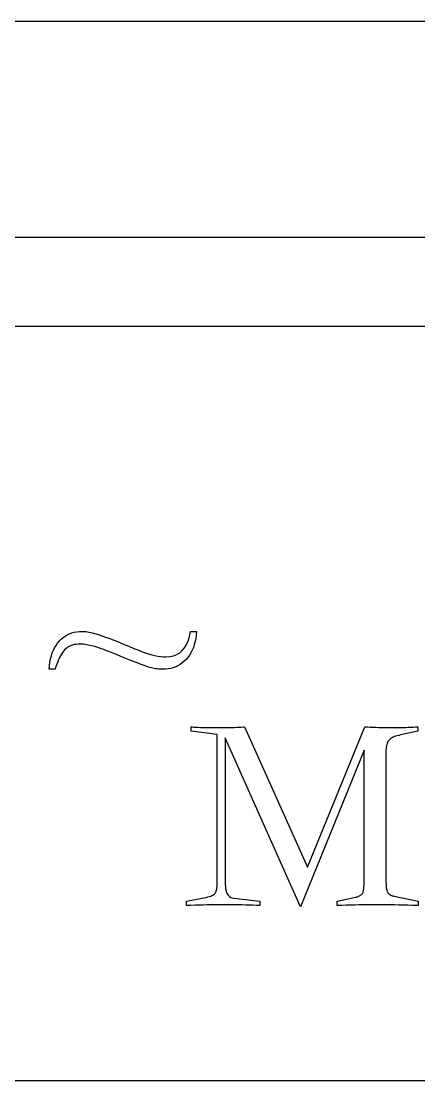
# Model space of a CAD drawing. Header units: millimetres. Extents: x -210 to 210, y -148 to 148.
# Drawn here: x -41 to -37.3, y -63.37 to -53.5 of the extents above; entities that cross this region are included whole.
import ezdxf

# ---------------------------------------------------------------- set-up
doc = ezdxf.new("R2010")
doc.units = ezdxf.units.MM
doc.layers.get('0').update_dxf_attribs({"lineweight": 18})

msp = doc.modelspace()

# ---------------------------------------------------------------- linework, layer by layer
at = {"color": 7, "lineweight": 30}
msp.add_line((-57.4915, -53.5037), (-23.9915, -53.5037), dxfattribs=at)
at = {"color": 7, "lineweight": 30, "ltscale": 0.379079}
msp.add_line((-48.2963, -55.5172), (-33.1331, -55.5172), dxfattribs=at)
at = {"color": 7, "lineweight": 30, "ltscale": 0.375}
for p, q in [((-48.2415, -56.3447), (-33.2415, -56.3447)), ((-33.2415, -63.3748), (-48.2415, -63.3748))]:
    msp.add_line(p, q, dxfattribs=at)
at = {"color": 7, "lineweight": 30, "ltscale": 0.000578198}
msp.add_line((-40.5921, -59.2324), (-40.5722, -59.2206), dxfattribs=at)
at = {"color": 7, "lineweight": 30, "ltscale": 0.000576769}
msp.add_line((-40.5722, -59.2206), (-40.5515, -59.2106), dxfattribs=at)
at = {"color": 7, "lineweight": 30, "ltscale": 0.000579841}
msp.add_line((-40.5515, -59.2106), (-40.5298, -59.2024), dxfattribs=at)
at = {"color": 7, "lineweight": 30, "ltscale": 0.000588129}
msp.add_line((-40.5298, -59.2024), (-40.5071, -59.196), dxfattribs=at)
at = {"color": 7, "lineweight": 30, "ltscale": 0.000599859}
msp.add_line((-40.5071, -59.196), (-40.4835, -59.1915), dxfattribs=at)
at = {"color": 7, "lineweight": 30, "ltscale": 0.000615676}
msp.add_line((-40.4835, -59.1915), (-40.4591, -59.1887), dxfattribs=at)
at = {"color": 7, "lineweight": 30, "ltscale": 0.000635178}
msp.add_line((-40.4591, -59.1887), (-40.4337, -59.1878), dxfattribs=at)
at = {"color": 7, "lineweight": 30, "ltscale": 0.000275517}
msp.add_line((-40.4337, -59.1878), (-40.4227, -59.1881), dxfattribs=at)
at = {"color": 7, "lineweight": 30, "ltscale": 0.000296832}
msp.add_line((-40.4227, -59.1881), (-40.4108, -59.189), dxfattribs=at)
at = {"color": 7, "lineweight": 30, "ltscale": 0.000320961}
msp.add_line((-40.4108, -59.189), (-40.3981, -59.1904), dxfattribs=at)
at = {"color": 7, "lineweight": 30, "ltscale": 0.000344033}
msp.add_line((-40.3981, -59.1904), (-40.3845, -59.1925), dxfattribs=at)
at = {"color": 7, "lineweight": 30, "ltscale": 0.000367503}
for p, q in [((-40.3845, -59.1925), (-40.37, -59.1951)), ((-40.377, -59.3152), (-40.3914, -59.3125))]:
    msp.add_line(p, q, dxfattribs=at)
at = {"color": 7, "lineweight": 30, "ltscale": 0.000391953}
msp.add_line((-40.37, -59.1951), (-40.3546, -59.1983), dxfattribs=at)
at = {"color": 7, "lineweight": 30, "ltscale": 0.00041672}
msp.add_line((-40.3546, -59.1983), (-40.3384, -59.202), dxfattribs=at)
at = {"color": 7, "lineweight": 30, "ltscale": 0.000440909}
msp.add_line((-40.3384, -59.202), (-40.3213, -59.2064), dxfattribs=at)
at = {"color": 7, "lineweight": 30, "ltscale": 0.000465272}
msp.add_line((-40.3213, -59.2064), (-40.3034, -59.2113), dxfattribs=at)
at = {"color": 7, "lineweight": 30, "ltscale": 0.000490517}
msp.add_line((-40.3034, -59.2113), (-40.2845, -59.2169), dxfattribs=at)
at = {"color": 7, "lineweight": 30, "ltscale": 0.000542313}
msp.add_line((-40.2845, -59.2169), (-40.2639, -59.2234), dxfattribs=at)
at = {"color": 7, "lineweight": 30, "ltscale": 0.000620172}
msp.add_line((-40.2639, -59.2234), (-40.2404, -59.2313), dxfattribs=at)
at = {"color": 7, "lineweight": 30, "ltscale": 0.001141}
msp.add_line((-39.4322, -59.2351), (-39.4227, -59.1905), dxfattribs=at)
at = {"color": 7, "lineweight": 30, "ltscale": 0.001385}
msp.add_line((-39.4227, -59.1905), (-39.3673, -59.1905), dxfattribs=at)
at = {"color": 7, "lineweight": 30, "ltscale": 0.000783542}
msp.add_line((-39.3702, -59.223), (-39.3745, -59.254), dxfattribs=at)
at = {"color": 7, "lineweight": 30, "ltscale": 0.000816259}
msp.add_line((-39.3673, -59.1905), (-39.3702, -59.223), dxfattribs=at)
at = {"color": 7, "lineweight": 30, "ltscale": 0.000641222}
msp.add_line((-40.6895, -59.3405), (-40.6765, -59.3184), dxfattribs=at)
at = {"color": 7, "lineweight": 30, "ltscale": 0.000628183}
msp.add_line((-40.6765, -59.3184), (-40.662, -59.2979), dxfattribs=at)
at = {"color": 7, "lineweight": 30, "ltscale": 0.000619174}
msp.add_line((-40.662, -59.2979), (-40.6461, -59.2789), dxfattribs=at)
at = {"color": 7, "lineweight": 30, "ltscale": 0.000608005}
msp.add_line((-40.6461, -59.2789), (-40.6291, -59.2616), dxfattribs=at)
at = {"color": 7, "lineweight": 30, "ltscale": 0.000593625}
msp.add_line((-40.6291, -59.2616), (-40.6111, -59.2461), dxfattribs=at)
at = {"color": 7, "lineweight": 30, "ltscale": 0.000583984}
msp.add_line((-40.6111, -59.2461), (-40.5921, -59.2324), dxfattribs=at)
at = {"color": 7, "lineweight": 30, "ltscale": 0.000369277}
msp.add_line((-40.5356, -59.3201), (-40.5491, -59.3261), dxfattribs=at)
at = {"color": 7, "lineweight": 30, "ltscale": 0.000375057}
msp.add_line((-40.5214, -59.3153), (-40.5356, -59.3201), dxfattribs=at)
at = {"color": 7, "lineweight": 30, "ltscale": 0.000385672}
msp.add_line((-40.5065, -59.3115), (-40.5214, -59.3153), dxfattribs=at)
at = {"color": 7, "lineweight": 30, "ltscale": 0.00039645}
msp.add_line((-40.4908, -59.3088), (-40.5065, -59.3115), dxfattribs=at)
at = {"color": 7, "lineweight": 30, "ltscale": 0.00041093}
msp.add_line((-40.4745, -59.3071), (-40.4908, -59.3088), dxfattribs=at)
at = {"color": 7, "lineweight": 30, "ltscale": 0.000426704}
msp.add_line((-40.4574, -59.3066), (-40.4745, -59.3071), dxfattribs=at)
at = {"color": 7, "lineweight": 30, "ltscale": 0.000309051}
msp.add_line((-40.4451, -59.3068), (-40.4574, -59.3066), dxfattribs=at)
at = {"color": 7, "lineweight": 30, "ltscale": 0.000319402}
msp.add_line((-40.4323, -59.3075), (-40.4451, -59.3068), dxfattribs=at)
at = {"color": 7, "lineweight": 30, "ltscale": 0.00033169}
msp.add_line((-40.4191, -59.3087), (-40.4323, -59.3075), dxfattribs=at)
at = {"color": 7, "lineweight": 30, "ltscale": 0.000342779}
msp.add_line((-40.4055, -59.3104), (-40.4191, -59.3087), dxfattribs=at)
at = {"color": 7, "lineweight": 30, "ltscale": 0.000355021}
msp.add_line((-40.3914, -59.3125), (-40.4055, -59.3104), dxfattribs=at)
at = {"color": 7, "lineweight": 30, "ltscale": 0.000380205}
msp.add_line((-40.3621, -59.3182), (-40.377, -59.3152), dxfattribs=at)
at = {"color": 7, "lineweight": 30, "ltscale": 0.00039326}
msp.add_line((-40.3468, -59.3218), (-40.3621, -59.3182), dxfattribs=at)
at = {"color": 7, "lineweight": 30, "ltscale": 0.000405662}
msp.add_line((-40.3311, -59.3258), (-40.3468, -59.3218), dxfattribs=at)
at = {"color": 7, "lineweight": 30, "ltscale": 0.000698837}
msp.add_line((-40.2404, -59.2313), (-40.214, -59.2407), dxfattribs=at)
at = {"color": 7, "lineweight": 30, "ltscale": 0.000776987}
msp.add_line((-40.214, -59.2407), (-40.1849, -59.2515), dxfattribs=at)
at = {"color": 7, "lineweight": 30, "ltscale": 0.000855889}
msp.add_line((-40.1849, -59.2515), (-40.1529, -59.2637), dxfattribs=at)
at = {"color": 7, "lineweight": 30, "ltscale": 0.000934292}
msp.add_line((-40.1529, -59.2637), (-40.1181, -59.2773), dxfattribs=at)
at = {"color": 7, "lineweight": 30, "ltscale": 0.001013}
msp.add_line((-40.1181, -59.2773), (-40.0805, -59.2924), dxfattribs=at)
at = {"color": 7, "lineweight": 30, "ltscale": 0.001093}
msp.add_line((-40.0805, -59.2924), (-40.04, -59.3089), dxfattribs=at)
at = {"color": 7, "lineweight": 30, "ltscale": 0.001171}
for p, q in [((-40.04, -59.3089), (-39.9967, -59.3268)), ((-37.3512, -61.7408), (-37.398, -61.7395))]:
    msp.add_line(p, q, dxfattribs=at)
at = {"color": 7, "lineweight": 30, "ltscale": 0.000892028}
msp.add_line((-39.4785, -59.3408), (-39.46, -59.3103), dxfattribs=at)
at = {"color": 7, "lineweight": 30, "ltscale": 0.000961874}
msp.add_line((-39.46, -59.3103), (-39.4446, -59.275), dxfattribs=at)
at = {"color": 7, "lineweight": 30, "ltscale": 0.001045}
msp.add_line((-39.4446, -59.275), (-39.4322, -59.2351), dxfattribs=at)
at = {"color": 7, "lineweight": 30, "ltscale": 0.00070117}
msp.add_line((-39.3878, -59.3117), (-39.3967, -59.3383), dxfattribs=at)
at = {"color": 7, "lineweight": 30, "ltscale": 0.000725966}
msp.add_line((-39.3804, -59.2836), (-39.3878, -59.3117), dxfattribs=at)
at = {"color": 7, "lineweight": 30, "ltscale": 0.000753474}
msp.add_line((-39.3745, -59.254), (-39.3804, -59.2836), dxfattribs=at)
at = {"color": 7, "lineweight": 30, "ltscale": 0.000730914}
msp.add_line((-40.727, -59.4445), (-40.7198, -59.4162), dxfattribs=at)
at = {"color": 7, "lineweight": 30, "ltscale": 0.000703253}
msp.add_line((-40.7198, -59.4162), (-40.7111, -59.3894), dxfattribs=at)
at = {"color": 7, "lineweight": 30, "ltscale": 0.000679258}
msp.add_line((-40.7111, -59.3894), (-40.701, -59.3642), dxfattribs=at)
at = {"color": 7, "lineweight": 30, "ltscale": 0.000658202}
msp.add_line((-40.701, -59.3642), (-40.6895, -59.3405), dxfattribs=at)
at = {"color": 7, "lineweight": 30, "ltscale": 0.000483054}
msp.add_line((-40.6349, -59.4152), (-40.6438, -59.4323), dxfattribs=at)
at = {"color": 7, "lineweight": 30, "ltscale": 0.000456261}
msp.add_line((-40.6256, -59.3995), (-40.6349, -59.4152), dxfattribs=at)
at = {"color": 7, "lineweight": 30, "ltscale": 0.000430768}
msp.add_line((-40.616, -59.3852), (-40.6256, -59.3995), dxfattribs=at)
at = {"color": 7, "lineweight": 30, "ltscale": 0.000406355}
msp.add_line((-40.6061, -59.3722), (-40.616, -59.3852), dxfattribs=at)
at = {"color": 7, "lineweight": 30, "ltscale": 0.000383547}
msp.add_line((-40.596, -59.3607), (-40.6061, -59.3722), dxfattribs=at)
at = {"color": 7, "lineweight": 30, "ltscale": 0.000370007}
msp.add_line((-40.5854, -59.3504), (-40.596, -59.3607), dxfattribs=at)
at = {"color": 7, "lineweight": 30, "ltscale": 0.000365918}
msp.add_line((-40.574, -59.3412), (-40.5854, -59.3504), dxfattribs=at)
at = {"color": 7, "lineweight": 30, "ltscale": 0.000363323}
msp.add_line((-40.5619, -59.3331), (-40.574, -59.3412), dxfattribs=at)
at = {"color": 7, "lineweight": 30, "ltscale": 0.00036485}
msp.add_line((-40.5491, -59.3261), (-40.5619, -59.3331), dxfattribs=at)
at = {"color": 7, "lineweight": 30, "ltscale": 0.000419776}
msp.add_line((-40.3149, -59.3303), (-40.3311, -59.3258), dxfattribs=at)
at = {"color": 7, "lineweight": 30, "ltscale": 0.000456146}
msp.add_line((-40.2974, -59.3357), (-40.3149, -59.3303), dxfattribs=at)
at = {"color": 7, "lineweight": 30, "ltscale": 0.000517521}
msp.add_line((-40.2777, -59.3421), (-40.2974, -59.3357), dxfattribs=at)
at = {"color": 7, "lineweight": 30, "ltscale": 0.000579236}
msp.add_line((-40.2558, -59.3496), (-40.2777, -59.3421), dxfattribs=at)
at = {"color": 7, "lineweight": 30, "ltscale": 0.000640882}
msp.add_line((-40.2317, -59.3582), (-40.2558, -59.3496), dxfattribs=at)
at = {"color": 7, "lineweight": 30, "ltscale": 0.000702024}
msp.add_line((-40.2054, -59.368), (-40.2317, -59.3582), dxfattribs=at)
at = {"color": 7, "lineweight": 30, "ltscale": 0.000763816}
msp.add_line((-40.1768, -59.3788), (-40.2054, -59.368), dxfattribs=at)
at = {"color": 7, "lineweight": 30, "ltscale": 0.000825149}
msp.add_line((-40.146, -59.3908), (-40.1768, -59.3788), dxfattribs=at)
at = {"color": 7, "lineweight": 30, "ltscale": 0.000887028}
msp.add_line((-40.113, -59.4038), (-40.146, -59.3908), dxfattribs=at)
at = {"color": 7, "lineweight": 30, "ltscale": 0.000949078}
msp.add_line((-40.0778, -59.418), (-40.113, -59.4038), dxfattribs=at)
at = {"color": 7, "lineweight": 30, "ltscale": 0.001011}
msp.add_line((-40.0404, -59.4333), (-40.0778, -59.418), dxfattribs=at)
at = {"color": 7, "lineweight": 30, "ltscale": 0.001249}
msp.add_line((-39.9967, -59.3268), (-39.9507, -59.3462), dxfattribs=at)
at = {"color": 7, "lineweight": 30, "ltscale": 0.000981317}
msp.add_line((-39.9507, -59.3462), (-39.9144, -59.3612), dxfattribs=at)
at = {"color": 7, "lineweight": 30, "ltscale": 0.000933272}
msp.add_line((-39.9144, -59.3612), (-39.8796, -59.3747), dxfattribs=at)
at = {"color": 7, "lineweight": 30, "ltscale": 0.000885978}
msp.add_line((-39.8796, -59.3747), (-39.8462, -59.3866), dxfattribs=at)
at = {"color": 7, "lineweight": 30, "ltscale": 0.000839156}
msp.add_line((-39.8462, -59.3866), (-39.8142, -59.3969), dxfattribs=at)
at = {"color": 7, "lineweight": 30, "ltscale": 0.00079421}
msp.add_line((-39.8142, -59.3969), (-39.7837, -59.4056), dxfattribs=at)
at = {"color": 7, "lineweight": 30, "ltscale": 0.000749283}
msp.add_line((-39.7837, -59.4056), (-39.7546, -59.4127), dxfattribs=at)
at = {"color": 7, "lineweight": 30, "ltscale": 0.000705743}
msp.add_line((-39.7546, -59.4127), (-39.7269, -59.4182), dxfattribs=at)
at = {"color": 7, "lineweight": 30, "ltscale": 0.000664308}
msp.add_line((-39.7269, -59.4182), (-39.7006, -59.4222), dxfattribs=at)
at = {"color": 7, "lineweight": 30, "ltscale": 0.000623877}
msp.add_line((-39.7006, -59.4222), (-39.6758, -59.4246), dxfattribs=at)
at = {"color": 7, "lineweight": 30, "ltscale": 0.000914365}
msp.add_line((-39.6524, -59.4254), (-39.6159, -59.423), dxfattribs=at)
at = {"color": 7, "lineweight": 30, "ltscale": 0.000856006}
msp.add_line((-39.6159, -59.423), (-39.5824, -59.416), dxfattribs=at)
at = {"color": 7, "lineweight": 30, "ltscale": 0.000816818}
msp.add_line((-39.5824, -59.416), (-39.5519, -59.4042), dxfattribs=at)
at = {"color": 7, "lineweight": 30, "ltscale": 0.000800367}
msp.add_line((-39.5519, -59.4042), (-39.5244, -59.3878), dxfattribs=at)
at = {"color": 7, "lineweight": 30, "ltscale": 0.000808414}
msp.add_line((-39.5244, -59.3878), (-39.4999, -59.3666), dxfattribs=at)
at = {"color": 7, "lineweight": 30, "ltscale": 0.000839794}
msp.add_line((-39.4999, -59.3666), (-39.4785, -59.3408), dxfattribs=at)
at = {"color": 7, "lineweight": 30, "ltscale": 0.00063733}
msp.add_line((-39.4323, -59.4092), (-39.4472, -59.4299), dxfattribs=at)
at = {"color": 7, "lineweight": 30, "ltscale": 0.000647611}
msp.add_line((-39.4189, -59.3871), (-39.4323, -59.4092), dxfattribs=at)
at = {"color": 7, "lineweight": 30, "ltscale": 0.000661924}
msp.add_line((-39.407, -59.3634), (-39.4189, -59.3871), dxfattribs=at)
at = {"color": 7, "lineweight": 30, "ltscale": 0.000679724}
msp.add_line((-39.3967, -59.3383), (-39.407, -59.3634), dxfattribs=at)
at = {"color": 7, "lineweight": 30, "ltscale": 0.000828164}
msp.add_line((-40.7399, -59.5389), (-40.737, -59.5059), dxfattribs=at)
at = {"color": 7, "lineweight": 30, "ltscale": 0.000793724}
msp.add_line((-40.737, -59.5059), (-40.7327, -59.4744), dxfattribs=at)
at = {"color": 7, "lineweight": 30, "ltscale": 0.00076094}
msp.add_line((-40.7327, -59.4744), (-40.727, -59.4445), dxfattribs=at)
at = {"color": 7, "lineweight": 30, "ltscale": 0.000631677}
msp.add_line((-40.6769, -59.5148), (-40.6844, -59.5389), dxfattribs=at)
at = {"color": 7, "lineweight": 30, "ltscale": 0.00060047}
msp.add_line((-40.6691, -59.492), (-40.6769, -59.5148), dxfattribs=at)
at = {"color": 7, "lineweight": 30, "ltscale": 0.000570069}
msp.add_line((-40.6609, -59.4707), (-40.6691, -59.492), dxfattribs=at)
at = {"color": 7, "lineweight": 30, "ltscale": 0.000540697}
msp.add_line((-40.6525, -59.4508), (-40.6609, -59.4707), dxfattribs=at)
at = {"color": 7, "lineweight": 30, "ltscale": 0.000511437}
msp.add_line((-40.6438, -59.4323), (-40.6525, -59.4508), dxfattribs=at)
at = {"color": 7, "lineweight": 30, "ltscale": 0.000832471}
msp.add_line((-40.0096, -59.446), (-40.0404, -59.4333), dxfattribs=at)
at = {"color": 7, "lineweight": 30, "ltscale": 0.000781645}
msp.add_line((-39.9807, -59.4579), (-40.0096, -59.446), dxfattribs=at)
at = {"color": 7, "lineweight": 30, "ltscale": 0.000731397}
msp.add_line((-39.9536, -59.4688), (-39.9807, -59.4579), dxfattribs=at)
at = {"color": 7, "lineweight": 30, "ltscale": 0.000680675}
msp.add_line((-39.9283, -59.4789), (-39.9536, -59.4688), dxfattribs=at)
at = {"color": 7, "lineweight": 30, "ltscale": 0.000629765}
msp.add_line((-39.9048, -59.4881), (-39.9283, -59.4789), dxfattribs=at)
at = {"color": 7, "lineweight": 30, "ltscale": 0.000579736}
msp.add_line((-39.8831, -59.4963), (-39.9048, -59.4881), dxfattribs=at)
at = {"color": 7, "lineweight": 30, "ltscale": 0.000528966}
msp.add_line((-39.8633, -59.5037), (-39.8831, -59.4963), dxfattribs=at)
at = {"color": 7, "lineweight": 30, "ltscale": 0.000478311}
msp.add_line((-39.8453, -59.5102), (-39.8633, -59.5037), dxfattribs=at)
at = {"color": 7, "lineweight": 30, "ltscale": 0.00042838}
msp.add_line((-39.8291, -59.5157), (-39.8453, -59.5102), dxfattribs=at)
at = {"color": 7, "lineweight": 30, "ltscale": 0.000377828}
msp.add_line((-39.8147, -59.5204), (-39.8291, -59.5157), dxfattribs=at)
at = {"color": 7, "lineweight": 30, "ltscale": 0.000350365}
msp.add_line((-39.8013, -59.5244), (-39.8147, -59.5204), dxfattribs=at)
at = {"color": 7, "lineweight": 30, "ltscale": 0.000585504}
msp.add_line((-39.6758, -59.4246), (-39.6524, -59.4254), dxfattribs=at)
at = {"color": 7, "lineweight": 30, "ltscale": 0.000600206}
msp.add_line((-39.5616, -59.5184), (-39.5842, -59.5267), dxfattribs=at)
at = {"color": 7, "lineweight": 30, "ltscale": 0.000595545}
msp.add_line((-39.5401, -59.5083), (-39.5616, -59.5184), dxfattribs=at)
at = {"color": 7, "lineweight": 30, "ltscale": 0.000596103}
msp.add_line((-39.5195, -59.4962), (-39.5401, -59.5083), dxfattribs=at)
at = {"color": 7, "lineweight": 30, "ltscale": 0.000599905}
msp.add_line((-39.4999, -59.4824), (-39.5195, -59.4962), dxfattribs=at)
at = {"color": 7, "lineweight": 30, "ltscale": 0.000608829}
msp.add_line((-39.4813, -59.4667), (-39.4999, -59.4824), dxfattribs=at)
at = {"color": 7, "lineweight": 30, "ltscale": 0.000622157}
msp.add_line((-39.4637, -59.4491), (-39.4813, -59.4667), dxfattribs=at)
at = {"color": 7, "lineweight": 30, "ltscale": 0.000631919}
msp.add_line((-39.4472, -59.4299), (-39.4637, -59.4491), dxfattribs=at)
at = {"color": 7, "lineweight": 30, "ltscale": 0.001386}
msp.add_line((-40.6844, -59.5389), (-40.7399, -59.5389), dxfattribs=at)
at = {"color": 7, "lineweight": 30, "ltscale": 0.000345246}
msp.add_line((-39.7879, -59.528), (-39.8013, -59.5244), dxfattribs=at)
at = {"color": 7, "lineweight": 30, "ltscale": 0.00034049}
msp.add_line((-39.7747, -59.5312), (-39.7879, -59.528), dxfattribs=at)
at = {"color": 7, "lineweight": 30, "ltscale": 0.000336628}
msp.add_line((-39.7615, -59.5339), (-39.7747, -59.5312), dxfattribs=at)
at = {"color": 7, "lineweight": 30, "ltscale": 0.000333182}
msp.add_line((-39.7484, -59.5362), (-39.7615, -59.5339), dxfattribs=at)
at = {"color": 7, "lineweight": 30, "ltscale": 0.000329219}
msp.add_line((-39.7354, -59.5381), (-39.7484, -59.5362), dxfattribs=at)
at = {"color": 7, "lineweight": 30, "ltscale": 0.000325574}
msp.add_line((-39.7224, -59.5396), (-39.7354, -59.5381), dxfattribs=at)
at = {"color": 7, "lineweight": 30, "ltscale": 0.00032305}
msp.add_line((-39.7095, -59.5407), (-39.7224, -59.5396), dxfattribs=at)
at = {"color": 7, "lineweight": 30, "ltscale": 0.000320063}
msp.add_line((-39.6967, -59.5413), (-39.7095, -59.5407), dxfattribs=at)
at = {"color": 7, "lineweight": 30, "ltscale": 0.000317428}
msp.add_line((-39.6841, -59.5415), (-39.6967, -59.5413), dxfattribs=at)
at = {"color": 7, "lineweight": 30, "ltscale": 0.000661115}
msp.add_line((-39.6576, -59.5406), (-39.6841, -59.5415), dxfattribs=at)
at = {"color": 7, "lineweight": 30, "ltscale": 0.000640806}
msp.add_line((-39.6321, -59.5378), (-39.6576, -59.5406), dxfattribs=at)
at = {"color": 7, "lineweight": 30, "ltscale": 0.000622664}
msp.add_line((-39.6077, -59.5332), (-39.6321, -59.5378), dxfattribs=at)
at = {"color": 7, "lineweight": 30, "ltscale": 0.000609323}
msp.add_line((-39.5842, -59.5267), (-39.6077, -59.5332), dxfattribs=at)
at = {"color": 7, "lineweight": 30, "ltscale": 0.001056}
for p, q in [((-39.416, -60.119), (-39.416, -60.0768)), ((-37.3044, -60.0768), (-37.3044, -60.119)), ((-39.4609, -61.7423), (-39.4609, -61.7001)), ((-38.7773, -61.7001), (-38.7773, -61.7423)), ((-38.0567, -61.7423), (-38.0567, -61.7001)), ((-37.3018, -61.7001), (-37.3018, -61.7423))]:
    msp.add_line(p, q, dxfattribs=at)
at = {"color": 7, "lineweight": 30, "ltscale": 0.000268149}
msp.add_line((-39.416, -60.0768), (-39.4054, -60.0783), dxfattribs=at)
at = {"color": 7, "lineweight": 30, "ltscale": 0.000348757}
msp.add_line((-39.4054, -60.0783), (-39.3915, -60.0796), dxfattribs=at)
at = {"color": 7, "lineweight": 30, "ltscale": 0.000429803}
msp.add_line((-39.3915, -60.0796), (-39.3744, -60.0808), dxfattribs=at)
at = {"color": 7, "lineweight": 30, "ltscale": 0.000511056}
msp.add_line((-39.3744, -60.0808), (-39.354, -60.0818), dxfattribs=at)
at = {"color": 7, "lineweight": 30, "ltscale": 0.00059321}
msp.add_line((-39.354, -60.0818), (-39.3303, -60.0827), dxfattribs=at)
at = {"color": 7, "lineweight": 30, "ltscale": 0.000674667}
msp.add_line((-39.3303, -60.0827), (-39.3033, -60.0834), dxfattribs=at)
at = {"color": 7, "lineweight": 30, "ltscale": 0.000756205}
msp.add_line((-39.3033, -60.0834), (-39.273, -60.084), dxfattribs=at)
at = {"color": 7, "lineweight": 30, "ltscale": 0.000838527}
msp.add_line((-39.273, -60.084), (-39.2395, -60.0844), dxfattribs=at)
at = {"color": 7, "lineweight": 30, "ltscale": 0.000919361}
msp.add_line((-39.2395, -60.0844), (-39.2027, -60.0846), dxfattribs=at)
at = {"color": 7, "lineweight": 30, "ltscale": 0.001002}
msp.add_line((-39.2027, -60.0846), (-39.1627, -60.0847), dxfattribs=at)
at = {"color": 7, "lineweight": 30, "ltscale": 0.000856783}
msp.add_line((-39.1627, -60.0847), (-39.1284, -60.0846), dxfattribs=at)
at = {"color": 7, "lineweight": 30, "ltscale": 0.000801108}
msp.add_line((-39.1284, -60.0846), (-39.0963, -60.0844), dxfattribs=at)
at = {"color": 7, "lineweight": 30, "ltscale": 0.000745455}
msp.add_line((-39.0963, -60.0844), (-39.0665, -60.084), dxfattribs=at)
at = {"color": 7, "lineweight": 30, "ltscale": 0.000690604}
msp.add_line((-39.0665, -60.084), (-39.0389, -60.0834), dxfattribs=at)
at = {"color": 7, "lineweight": 30, "ltscale": 0.000635008}
msp.add_line((-39.0389, -60.0834), (-39.0135, -60.0827), dxfattribs=at)
at = {"color": 7, "lineweight": 30, "ltscale": 0.000580249}
msp.add_line((-39.0135, -60.0827), (-38.9903, -60.0818), dxfattribs=at)
at = {"color": 7, "lineweight": 30, "ltscale": 0.000524009}
msp.add_line((-38.9903, -60.0818), (-38.9694, -60.0808), dxfattribs=at)
at = {"color": 7, "lineweight": 30, "ltscale": 0.000469389}
msp.add_line((-38.9694, -60.0808), (-38.9507, -60.0796), dxfattribs=at)
at = {"color": 7, "lineweight": 30, "ltscale": 0.000414874}
msp.add_line((-38.9507, -60.0796), (-38.9341, -60.0783), dxfattribs=at)
at = {"color": 7, "lineweight": 30, "ltscale": 0.000359786}
msp.add_line((-38.9341, -60.0783), (-38.9198, -60.0768), dxfattribs=at)
at = {"color": 7, "lineweight": 30, "ltscale": 0.035859}
msp.add_line((-38.9198, -60.0768), (-38.3338, -61.386), dxfattribs=at)
at = {"color": 7, "lineweight": 30, "ltscale": 0.03534}
msp.add_line((-38.3338, -61.386), (-37.8007, -60.0768), dxfattribs=at)
at = {"color": 7, "lineweight": 30, "ltscale": 0.000648063}
msp.add_line((-37.8007, -60.0768), (-37.7748, -60.0783), dxfattribs=at)
at = {"color": 7, "lineweight": 30, "ltscale": 0.000647081}
msp.add_line((-37.7748, -60.0783), (-37.7489, -60.0796), dxfattribs=at)
at = {"color": 7, "lineweight": 30, "ltscale": 0.000647657}
msp.add_line((-37.7489, -60.0796), (-37.7231, -60.0808), dxfattribs=at)
at = {"color": 7, "lineweight": 30, "ltscale": 0.000647485}
msp.add_line((-37.7231, -60.0808), (-37.6972, -60.0818), dxfattribs=at)
at = {"color": 7, "lineweight": 30, "ltscale": 0.000646582}
msp.add_line((-37.6972, -60.0818), (-37.6713, -60.0827), dxfattribs=at)
at = {"color": 7, "lineweight": 30, "ltscale": 0.000647211}
msp.add_line((-37.6713, -60.0827), (-37.6454, -60.0834), dxfattribs=at)
at = {"color": 7, "lineweight": 30, "ltscale": 0.000646364}
msp.add_line((-37.6454, -60.0834), (-37.6196, -60.084), dxfattribs=at)
at = {"color": 7, "lineweight": 30, "ltscale": 0.000647046}
msp.add_line((-37.6196, -60.084), (-37.5937, -60.0844), dxfattribs=at)
at = {"color": 7, "lineweight": 30, "ltscale": 0.000647}
msp.add_line((-37.5937, -60.0844), (-37.5678, -60.0846), dxfattribs=at)
at = {"color": 7, "lineweight": 30, "ltscale": 0.000646213}
msp.add_line((-37.5678, -60.0846), (-37.542, -60.0847), dxfattribs=at)
at = {"color": 7, "lineweight": 30, "ltscale": 0.000629428}
msp.add_line((-37.542, -60.0847), (-37.5168, -60.0846), dxfattribs=at)
at = {"color": 7, "lineweight": 30, "ltscale": 0.000621824}
msp.add_line((-37.5168, -60.0846), (-37.4919, -60.0844), dxfattribs=at)
at = {"color": 7, "lineweight": 30, "ltscale": 0.00061348}
msp.add_line((-37.4919, -60.0844), (-37.4674, -60.084), dxfattribs=at)
at = {"color": 7, "lineweight": 30, "ltscale": 0.000606701}
msp.add_line((-37.4674, -60.084), (-37.4431, -60.0834), dxfattribs=at)
at = {"color": 7, "lineweight": 30, "ltscale": 0.000597639}
msp.add_line((-37.4431, -60.0834), (-37.4192, -60.0827), dxfattribs=at)
at = {"color": 7, "lineweight": 30, "ltscale": 0.00059016}
msp.add_line((-37.4192, -60.0827), (-37.3957, -60.0818), dxfattribs=at)
at = {"color": 7, "lineweight": 30, "ltscale": 0.000582692}
msp.add_line((-37.3957, -60.0818), (-37.3724, -60.0808), dxfattribs=at)
at = {"color": 7, "lineweight": 30, "ltscale": 0.000575263}
msp.add_line((-37.3724, -60.0808), (-37.3494, -60.0796), dxfattribs=at)
at = {"color": 7, "lineweight": 30, "ltscale": 0.000567096}
msp.add_line((-37.3494, -60.0796), (-37.3268, -60.0783), dxfattribs=at)
at = {"color": 7, "lineweight": 30, "ltscale": 0.000558973}
msp.add_line((-37.3268, -60.0783), (-37.3044, -60.0768), dxfattribs=at)
at = {"color": 7, "lineweight": 30, "ltscale": 0.006049}
msp.add_line((-39.1758, -60.148), (-39.416, -60.119), dxfattribs=at)
at = {"color": 7, "lineweight": 30, "ltscale": 0.034842}
msp.add_line((-39.1758, -61.5417), (-39.1758, -60.148), dxfattribs=at)
at = {"color": 7, "lineweight": 30, "ltscale": 0.043128}
msp.add_line((-38.3972, -61.7555), (-39.0993, -60.1797), dxfattribs=at)
at = {"color": 7, "lineweight": 30, "ltscale": 0.03405}
msp.add_line((-39.0993, -60.1797), (-39.0993, -61.5417), dxfattribs=at)
at = {"color": 7, "lineweight": 30, "ltscale": 0.000228401}
msp.add_line((-37.5792, -60.2076), (-37.5841, -60.2153), dxfattribs=at)
at = {"color": 7, "lineweight": 30, "ltscale": 0.000218051}
msp.add_line((-37.5737, -60.2008), (-37.5792, -60.2076), dxfattribs=at)
at = {"color": 7, "lineweight": 30, "ltscale": 0.000220386}
msp.add_line((-37.5674, -60.1947), (-37.5737, -60.2008), dxfattribs=at)
at = {"color": 7, "lineweight": 30, "ltscale": 0.000232707}
msp.add_line((-37.5601, -60.1888), (-37.5674, -60.1947), dxfattribs=at)
at = {"color": 7, "lineweight": 30, "ltscale": 0.000247052}
msp.add_line((-37.552, -60.1832), (-37.5601, -60.1888), dxfattribs=at)
at = {"color": 7, "lineweight": 30, "ltscale": 0.000263547}
for p, q in [((-37.5428, -60.178), (-37.552, -60.1832)), ((-37.5991, -61.5757), (-37.5975, -61.5861))]:
    msp.add_line(p, q, dxfattribs=at)
at = {"color": 7, "lineweight": 30, "ltscale": 0.000280136}
msp.add_line((-37.5327, -60.1731), (-37.5428, -60.178), dxfattribs=at)
at = {"color": 7, "lineweight": 30, "ltscale": 0.000298397}
msp.add_line((-37.5217, -60.1685), (-37.5327, -60.1731), dxfattribs=at)
at = {"color": 7, "lineweight": 30, "ltscale": 0.000318292}
msp.add_line((-37.5097, -60.1642), (-37.5217, -60.1685), dxfattribs=at)
at = {"color": 7, "lineweight": 30, "ltscale": 0.000338294}
msp.add_line((-37.4968, -60.1603), (-37.5097, -60.1642), dxfattribs=at)
at = {"color": 7, "lineweight": 30, "ltscale": 0.000358862}
msp.add_line((-37.4829, -60.1566), (-37.4968, -60.1603), dxfattribs=at)
at = {"color": 7, "lineweight": 30, "ltscale": 0.00038}
msp.add_line((-37.4681, -60.1533), (-37.4829, -60.1566), dxfattribs=at)
at = {"color": 7, "lineweight": 30, "ltscale": 0.00418}
msp.add_line((-37.3044, -60.119), (-37.4681, -60.1533), dxfattribs=at)
at = {"color": 7, "lineweight": 30, "ltscale": 0.039433}
msp.add_line((-37.8059, -60.2932), (-38.3972, -61.7555), dxfattribs=at)
at = {"color": 7, "lineweight": 30, "ltscale": 0.030816}
msp.add_line((-37.8059, -61.5259), (-37.8059, -60.2932), dxfattribs=at)
at = {"color": 7, "lineweight": 30, "ltscale": 0.000371615}
msp.add_line((-37.6024, -60.2942), (-37.6027, -60.309), dxfattribs=at)
at = {"color": 7, "lineweight": 30, "ltscale": 0.029959}
msp.add_line((-37.6027, -60.309), (-37.6027, -61.5074), dxfattribs=at)
at = {"color": 7, "lineweight": 30, "ltscale": 0.000349745}
msp.add_line((-37.6015, -60.2802), (-37.6024, -60.2942), dxfattribs=at)
at = {"color": 7, "lineweight": 30, "ltscale": 0.000328585}
msp.add_line((-37.6001, -60.2672), (-37.6015, -60.2802), dxfattribs=at)
at = {"color": 7, "lineweight": 30, "ltscale": 0.000308549}
msp.add_line((-37.5981, -60.255), (-37.6001, -60.2672), dxfattribs=at)
at = {"color": 7, "lineweight": 30, "ltscale": 0.000289255}
msp.add_line((-37.5954, -60.2437), (-37.5981, -60.255), dxfattribs=at)
at = {"color": 7, "lineweight": 30, "ltscale": 0.000271081}
msp.add_line((-37.5923, -60.2333), (-37.5954, -60.2437), dxfattribs=at)
at = {"color": 7, "lineweight": 30, "ltscale": 0.000255085}
msp.add_line((-37.5885, -60.2239), (-37.5923, -60.2333), dxfattribs=at)
at = {"color": 7, "lineweight": 30, "ltscale": 0.00024072}
msp.add_line((-37.5841, -60.2153), (-37.5885, -60.2239), dxfattribs=at)
at = {"color": 7, "lineweight": 30, "ltscale": 0.000218357}
msp.add_line((-39.183, -61.6039), (-39.1808, -61.5955), dxfattribs=at)
at = {"color": 7, "lineweight": 30, "ltscale": 0.000234993}
msp.add_line((-39.1808, -61.5955), (-39.179, -61.5863), dxfattribs=at)
at = {"color": 7, "lineweight": 30, "ltscale": 0.000252021}
msp.add_line((-39.179, -61.5863), (-39.1776, -61.5763), dxfattribs=at)
at = {"color": 7, "lineweight": 30, "ltscale": 0.000270112}
msp.add_line((-39.1776, -61.5763), (-39.1766, -61.5655), dxfattribs=at)
at = {"color": 7, "lineweight": 30, "ltscale": 0.000288374}
msp.add_line((-39.1766, -61.5655), (-39.1761, -61.554), dxfattribs=at)
at = {"color": 7, "lineweight": 30, "ltscale": 0.00030732}
msp.add_line((-39.1761, -61.554), (-39.1758, -61.5417), dxfattribs=at)
at = {"color": 7, "lineweight": 30, "ltscale": 0.000591611}
msp.add_line((-39.0993, -61.5417), (-39.0985, -61.5653), dxfattribs=at)
at = {"color": 7, "lineweight": 30, "ltscale": 0.000536605}
msp.add_line((-39.0985, -61.5653), (-39.0961, -61.5867), dxfattribs=at)
at = {"color": 7, "lineweight": 30, "ltscale": 0.000485176}
msp.add_line((-39.0961, -61.5867), (-39.0922, -61.6057), dxfattribs=at)
at = {"color": 7, "lineweight": 30, "ltscale": 0.000248735}
msp.add_line((-37.8116, -61.5997), (-37.8099, -61.5899), dxfattribs=at)
at = {"color": 7, "lineweight": 30, "ltscale": 0.000272072}
msp.add_line((-37.8099, -61.5899), (-37.8085, -61.5791), dxfattribs=at)
at = {"color": 7, "lineweight": 30, "ltscale": 0.000296342}
msp.add_line((-37.8085, -61.5791), (-37.8074, -61.5673), dxfattribs=at)
at = {"color": 7, "lineweight": 30, "ltscale": 0.000320667}
msp.add_line((-37.8074, -61.5673), (-37.8066, -61.5545), dxfattribs=at)
at = {"color": 7, "lineweight": 30, "ltscale": 0.000345255}
msp.add_line((-37.8066, -61.5545), (-37.8061, -61.5407), dxfattribs=at)
at = {"color": 7, "lineweight": 30, "ltscale": 0.000370427}
msp.add_line((-37.8061, -61.5407), (-37.8059, -61.5259), dxfattribs=at)
at = {"color": 7, "lineweight": 30, "ltscale": 0.000395602}
msp.add_line((-37.6027, -61.5074), (-37.6025, -61.5232), dxfattribs=at)
at = {"color": 7, "lineweight": 30, "ltscale": 0.000368655}
msp.add_line((-37.6025, -61.5232), (-37.6021, -61.538), dxfattribs=at)
at = {"color": 7, "lineweight": 30, "ltscale": 0.000342097}
msp.add_line((-37.6021, -61.538), (-37.6014, -61.5516), dxfattribs=at)
at = {"color": 7, "lineweight": 30, "ltscale": 0.000315338}
msp.add_line((-37.6014, -61.5516), (-37.6004, -61.5642), dxfattribs=at)
at = {"color": 7, "lineweight": 30, "ltscale": 0.000289114}
msp.add_line((-37.6004, -61.5642), (-37.5991, -61.5757), dxfattribs=at)
at = {"color": 7, "lineweight": 30, "ltscale": 0.000237829}
msp.add_line((-37.5975, -61.5861), (-37.5956, -61.5954), dxfattribs=at)
at = {"color": 7, "lineweight": 30, "ltscale": 0.000213366}
msp.add_line((-37.5956, -61.5954), (-37.5934, -61.6037), dxfattribs=at)
at = {"color": 7, "lineweight": 30, "ltscale": 0.003689}
msp.add_line((-39.4609, -61.7001), (-39.3157, -61.6737), dxfattribs=at)
at = {"color": 7, "lineweight": 30, "ltscale": 0.000490512}
msp.add_line((-39.3157, -61.6737), (-39.2965, -61.6699), dxfattribs=at)
at = {"color": 7, "lineweight": 30, "ltscale": 0.00045158}
msp.add_line((-39.2965, -61.6699), (-39.2788, -61.666), dxfattribs=at)
at = {"color": 7, "lineweight": 30, "ltscale": 0.00041301}
msp.add_line((-39.2788, -61.666), (-39.2628, -61.662), dxfattribs=at)
at = {"color": 7, "lineweight": 30, "ltscale": 0.000375544}
msp.add_line((-39.2628, -61.662), (-39.2484, -61.6578), dxfattribs=at)
at = {"color": 7, "lineweight": 30, "ltscale": 0.000337889}
msp.add_line((-39.2484, -61.6578), (-39.2356, -61.6536), dxfattribs=at)
at = {"color": 7, "lineweight": 30, "ltscale": 0.000300991}
msp.add_line((-39.2356, -61.6536), (-39.2244, -61.6491), dxfattribs=at)
at = {"color": 7, "lineweight": 30, "ltscale": 0.000266019}
msp.add_line((-39.2244, -61.6491), (-39.2148, -61.6446), dxfattribs=at)
at = {"color": 7, "lineweight": 30, "ltscale": 0.000231012}
msp.add_line((-39.2148, -61.6446), (-39.2068, -61.6399), dxfattribs=at)
at = {"color": 7, "lineweight": 30, "ltscale": 0.000199777}
msp.add_line((-39.2068, -61.6399), (-39.2004, -61.6351), dxfattribs=at)
at = {"color": 7, "lineweight": 30, "ltscale": 0.000171723}
msp.add_line((-39.2004, -61.6351), (-39.1956, -61.6301), dxfattribs=at)
at = {"color": 7, "lineweight": 30, "ltscale": 0.000164288}
msp.add_line((-39.1956, -61.6301), (-39.1919, -61.6247), dxfattribs=at)
at = {"color": 7, "lineweight": 30, "ltscale": 0.000175849}
msp.add_line((-39.1919, -61.6247), (-39.1885, -61.6186), dxfattribs=at)
at = {"color": 7, "lineweight": 30, "ltscale": 0.000188336}
msp.add_line((-39.1885, -61.6186), (-39.1855, -61.6116), dxfattribs=at)
at = {"color": 7, "lineweight": 30, "ltscale": 0.000202842}
msp.add_line((-39.1855, -61.6116), (-39.183, -61.6039), dxfattribs=at)
at = {"color": 7, "lineweight": 30, "ltscale": 0.000439401}
msp.add_line((-39.0922, -61.6057), (-39.0866, -61.6224), dxfattribs=at)
at = {"color": 7, "lineweight": 30, "ltscale": 0.000400907}
msp.add_line((-39.0866, -61.6224), (-39.0795, -61.6367), dxfattribs=at)
at = {"color": 7, "lineweight": 30, "ltscale": 0.000371306}
msp.add_line((-39.0795, -61.6367), (-39.0708, -61.6488), dxfattribs=at)
at = {"color": 7, "lineweight": 30, "ltscale": 0.000354194}
msp.add_line((-39.0708, -61.6488), (-39.0605, -61.6585), dxfattribs=at)
at = {"color": 7, "lineweight": 30, "ltscale": 0.000349527}
msp.add_line((-39.0605, -61.6585), (-39.0486, -61.6659), dxfattribs=at)
at = {"color": 7, "lineweight": 30, "ltscale": 0.00035957}
msp.add_line((-39.0486, -61.6659), (-39.0352, -61.6709), dxfattribs=at)
at = {"color": 7, "lineweight": 30, "ltscale": 0.000382345}
msp.add_line((-39.0352, -61.6709), (-39.0201, -61.6737), dxfattribs=at)
at = {"color": 7, "lineweight": 30, "ltscale": 0.006106}
msp.add_line((-39.0201, -61.6737), (-38.7773, -61.7001), dxfattribs=at)
at = {"color": 7, "lineweight": 30, "ltscale": 0.004038}
msp.add_line((-38.0567, -61.7001), (-37.8983, -61.6684), dxfattribs=at)
at = {"color": 7, "lineweight": 30, "ltscale": 0.000300296}
msp.add_line((-37.8983, -61.6684), (-37.8866, -61.6656), dxfattribs=at)
at = {"color": 7, "lineweight": 30, "ltscale": 0.000280546}
msp.add_line((-37.8866, -61.6656), (-37.8758, -61.6626), dxfattribs=at)
at = {"color": 7, "lineweight": 30, "ltscale": 0.000260624}
msp.add_line((-37.8758, -61.6626), (-37.8659, -61.6593), dxfattribs=at)
at = {"color": 7, "lineweight": 30, "ltscale": 0.000242052}
msp.add_line((-37.8659, -61.6593), (-37.8569, -61.6557), dxfattribs=at)
at = {"color": 7, "lineweight": 30, "ltscale": 0.000224395}
msp.add_line((-37.8569, -61.6557), (-37.8488, -61.6519), dxfattribs=at)
at = {"color": 7, "lineweight": 30, "ltscale": 0.000207053}
msp.add_line((-37.8488, -61.6519), (-37.8416, -61.6478), dxfattribs=at)
at = {"color": 7, "lineweight": 30, "ltscale": 0.000191104}
msp.add_line((-37.8416, -61.6478), (-37.8353, -61.6435), dxfattribs=at)
at = {"color": 7, "lineweight": 30, "ltscale": 0.000178333}
msp.add_line((-37.8353, -61.6435), (-37.8299, -61.6388), dxfattribs=at)
at = {"color": 7, "lineweight": 30, "ltscale": 0.000166286}
msp.add_line((-37.8299, -61.6388), (-37.8254, -61.634), dxfattribs=at)
at = {"color": 7, "lineweight": 30, "ltscale": 0.000156944}
msp.add_line((-37.8254, -61.634), (-37.8218, -61.6288), dxfattribs=at)
at = {"color": 7, "lineweight": 30, "ltscale": 0.000163118}
msp.add_line((-37.8218, -61.6288), (-37.8188, -61.623), dxfattribs=at)
at = {"color": 7, "lineweight": 30, "ltscale": 0.000182549}
msp.add_line((-37.8188, -61.623), (-37.8161, -61.6162), dxfattribs=at)
at = {"color": 7, "lineweight": 30, "ltscale": 0.000203448}
msp.add_line((-37.8161, -61.6162), (-37.8137, -61.6085), dxfattribs=at)
at = {"color": 7, "lineweight": 30, "ltscale": 0.000225594}
msp.add_line((-37.8137, -61.6085), (-37.8116, -61.5997), dxfattribs=at)
at = {"color": 7, "lineweight": 30, "ltscale": 0.000189462}
msp.add_line((-37.5934, -61.6037), (-37.5909, -61.6108), dxfattribs=at)
at = {"color": 7, "lineweight": 30, "ltscale": 0.00016712}
msp.add_line((-37.5909, -61.6108), (-37.5882, -61.6169), dxfattribs=at)
at = {"color": 7, "lineweight": 30, "ltscale": 0.00015675}
msp.add_line((-37.5882, -61.6169), (-37.5849, -61.6223), dxfattribs=at)
at = {"color": 7, "lineweight": 30, "ltscale": 0.000158856}
msp.add_line((-37.5849, -61.6223), (-37.5811, -61.6273), dxfattribs=at)
at = {"color": 7, "lineweight": 30, "ltscale": 0.000163211}
msp.add_line((-37.5811, -61.6273), (-37.5765, -61.632), dxfattribs=at)
at = {"color": 7, "lineweight": 30, "ltscale": 0.000169702}
msp.add_line((-37.5765, -61.632), (-37.5713, -61.6364), dxfattribs=at)
at = {"color": 7, "lineweight": 30, "ltscale": 0.000177963}
msp.add_line((-37.5713, -61.6364), (-37.5654, -61.6404), dxfattribs=at)
at = {"color": 7, "lineweight": 30, "ltscale": 0.000187093}
msp.add_line((-37.5654, -61.6404), (-37.5589, -61.644), dxfattribs=at)
at = {"color": 7, "lineweight": 30, "ltscale": 0.000197478}
msp.add_line((-37.5589, -61.644), (-37.5517, -61.6473), dxfattribs=at)
at = {"color": 7, "lineweight": 30, "ltscale": 0.000210425}
msp.add_line((-37.5517, -61.6473), (-37.5438, -61.6503), dxfattribs=at)
at = {"color": 7, "lineweight": 30, "ltscale": 0.000222743}
msp.add_line((-37.5438, -61.6503), (-37.5353, -61.6529), dxfattribs=at)
at = {"color": 7, "lineweight": 30, "ltscale": 0.00023588}
msp.add_line((-37.5353, -61.6529), (-37.5262, -61.6552), dxfattribs=at)
at = {"color": 7, "lineweight": 30, "ltscale": 0.00572}
msp.add_line((-37.5262, -61.6552), (-37.3018, -61.7001), dxfattribs=at)
at = {"color": 7, "lineweight": 30, "ltscale": 0.001025}
msp.add_line((-39.42, -61.7408), (-39.4609, -61.7423), dxfattribs=at)
at = {"color": 7, "lineweight": 30, "ltscale": 0.000987814}
msp.add_line((-39.3805, -61.7395), (-39.42, -61.7408), dxfattribs=at)
at = {"color": 7, "lineweight": 30, "ltscale": 0.000950326}
msp.add_line((-39.3425, -61.7383), (-39.3805, -61.7395), dxfattribs=at)
at = {"color": 7, "lineweight": 30, "ltscale": 0.000914359}
msp.add_line((-39.3059, -61.7372), (-39.3425, -61.7383), dxfattribs=at)
at = {"color": 7, "lineweight": 30, "ltscale": 0.000876124}
msp.add_line((-39.2709, -61.7364), (-39.3059, -61.7372), dxfattribs=at)
at = {"color": 7, "lineweight": 30, "ltscale": 0.000839425}
msp.add_line((-39.2373, -61.7357), (-39.2709, -61.7364), dxfattribs=at)
at = {"color": 7, "lineweight": 30, "ltscale": 0.00080273}
msp.add_line((-39.2052, -61.7351), (-39.2373, -61.7357), dxfattribs=at)
at = {"color": 7, "lineweight": 30, "ltscale": 0.000765293}
msp.add_line((-39.1746, -61.7347), (-39.2052, -61.7351), dxfattribs=at)
at = {"color": 7, "lineweight": 30, "ltscale": 0.000728633}
msp.add_line((-39.1454, -61.7345), (-39.1746, -61.7347), dxfattribs=at)
at = {"color": 7, "lineweight": 30, "ltscale": 0.000691989}
msp.add_line((-39.1178, -61.7344), (-39.1454, -61.7345), dxfattribs=at)
at = {"color": 7, "lineweight": 30, "ltscale": 0.000904085}
msp.add_line((-39.0816, -61.7345), (-39.1178, -61.7344), dxfattribs=at)
at = {"color": 7, "lineweight": 30, "ltscale": 0.000893423}
msp.add_line((-39.0459, -61.7347), (-39.0816, -61.7345), dxfattribs=at)
at = {"color": 7, "lineweight": 30, "ltscale": 0.000880488}
msp.add_line((-39.0106, -61.7351), (-39.0459, -61.7347), dxfattribs=at)
at = {"color": 7, "lineweight": 30, "ltscale": 0.000869097}
msp.add_line((-38.9759, -61.7357), (-39.0106, -61.7351), dxfattribs=at)
at = {"color": 7, "lineweight": 30, "ltscale": 0.000857731}
msp.add_line((-38.9416, -61.7364), (-38.9759, -61.7357), dxfattribs=at)
at = {"color": 7, "lineweight": 30, "ltscale": 0.000845617}
msp.add_line((-38.9078, -61.7372), (-38.9416, -61.7364), dxfattribs=at)
at = {"color": 7, "lineweight": 30, "ltscale": 0.000833522}
msp.add_line((-38.8744, -61.7383), (-38.9078, -61.7372), dxfattribs=at)
at = {"color": 7, "lineweight": 30, "ltscale": 0.000822224}
msp.add_line((-38.8416, -61.7395), (-38.8744, -61.7383), dxfattribs=at)
at = {"color": 7, "lineweight": 30, "ltscale": 0.000810175}
msp.add_line((-38.8092, -61.7408), (-38.8416, -61.7395), dxfattribs=at)
at = {"color": 7, "lineweight": 30, "ltscale": 0.000798928}
msp.add_line((-38.7773, -61.7423), (-38.8092, -61.7408), dxfattribs=at)
at = {"color": 7, "lineweight": 30, "ltscale": 0.001057}
msp.add_line((-38.0144, -61.7408), (-38.0567, -61.7423), dxfattribs=at)
at = {"color": 7, "lineweight": 30, "ltscale": 0.001032}
msp.add_line((-37.9732, -61.7395), (-38.0144, -61.7408), dxfattribs=at)
at = {"color": 7, "lineweight": 30, "ltscale": 0.001007}
msp.add_line((-37.9329, -61.7383), (-37.9732, -61.7395), dxfattribs=at)
at = {"color": 7, "lineweight": 30, "ltscale": 0.000981473}
msp.add_line((-37.8937, -61.7372), (-37.9329, -61.7383), dxfattribs=at)
at = {"color": 7, "lineweight": 30, "ltscale": 0.00095621}
msp.add_line((-37.8554, -61.7364), (-37.8937, -61.7372), dxfattribs=at)
at = {"color": 7, "lineweight": 30, "ltscale": 0.000931722}
msp.add_line((-37.8182, -61.7357), (-37.8554, -61.7364), dxfattribs=at)
at = {"color": 7, "lineweight": 30, "ltscale": 0.000905713}
msp.add_line((-37.782, -61.7351), (-37.8182, -61.7357), dxfattribs=at)
at = {"color": 7, "lineweight": 30, "ltscale": 0.000881251}
msp.add_line((-37.7467, -61.7347), (-37.782, -61.7351), dxfattribs=at)
at = {"color": 7, "lineweight": 30, "ltscale": 0.00085604}
msp.add_line((-37.7125, -61.7345), (-37.7467, -61.7347), dxfattribs=at)
at = {"color": 7, "lineweight": 30, "ltscale": 0.000830843}
msp.add_line((-37.6792, -61.7344), (-37.7125, -61.7345), dxfattribs=at)
at = {"color": 7, "lineweight": 30, "ltscale": 0.000652316}
msp.add_line((-37.6531, -61.7345), (-37.6792, -61.7344), dxfattribs=at)
at = {"color": 7, "lineweight": 30, "ltscale": 0.000717189}
msp.add_line((-37.6244, -61.7347), (-37.6531, -61.7345), dxfattribs=at)
at = {"color": 7, "lineweight": 30, "ltscale": 0.000782076}
msp.add_line((-37.5932, -61.7351), (-37.6244, -61.7347), dxfattribs=at)
at = {"color": 7, "lineweight": 30, "ltscale": 0.000846974}
msp.add_line((-37.5593, -61.7357), (-37.5932, -61.7351), dxfattribs=at)
at = {"color": 7, "lineweight": 30, "ltscale": 0.000911126}
msp.add_line((-37.5229, -61.7364), (-37.5593, -61.7357), dxfattribs=at)
at = {"color": 7, "lineweight": 30, "ltscale": 0.000976805}
msp.add_line((-37.4838, -61.7372), (-37.5229, -61.7364), dxfattribs=at)
at = {"color": 7, "lineweight": 30, "ltscale": 0.00104}
msp.add_line((-37.4422, -61.7383), (-37.4838, -61.7372), dxfattribs=at)
at = {"color": 7, "lineweight": 30, "ltscale": 0.001106}
msp.add_line((-37.398, -61.7395), (-37.4422, -61.7383), dxfattribs=at)
at = {"color": 7, "lineweight": 30, "ltscale": 0.001235}
msp.add_line((-37.3018, -61.7423), (-37.3512, -61.7408), dxfattribs=at)

doc.saveas('drawing.dxf')
